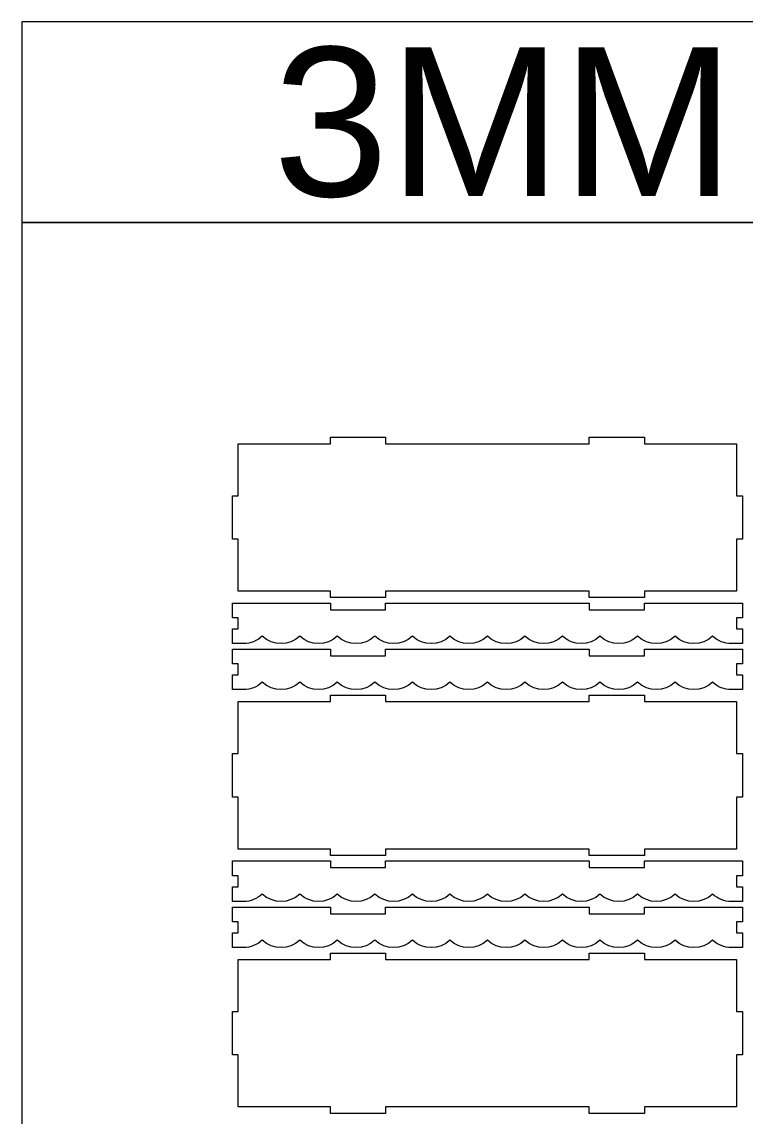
# Model space of a CAD drawing. Header units: millimetres. Extents: x -970 to 970, y -600 to 600.
# Drawn here: x -970 to -577, y 6 to 600 of the extents above; entities that cross this region are included whole.
import ezdxf

# ---------------------------------------------------------------- set-up
doc = ezdxf.new("R2010")
doc.units = ezdxf.units.MM
doc.header["$MEASUREMENT"] = 0
doc.layers.add('Camada 1', color=7, linetype='Continuous')
doc.styles.add('0', font='arial.ttf', dxfattribs={"height": 1})

msp = doc.modelspace()

# ---------------------------------------------------------------- linework, layer by layer
at = {"layer": 'Camada 1', "color": 142, "lineweight": 20}
for points in [[(-969.7314, 490.8211), (-51.9448, 490.8211), (-51.9448, 599.6855), (-969.7314, 599.6855), (-969.7314, 490.8211)], [(-969.7314, -599.6855), (-51.9448, -599.6855), (-51.9448, 490.8211), (-969.7314, 490.8211), (-969.7314, -599.6855)]]:
    msp.add_lwpolyline(points, close=True, dxfattribs=at)
at = {"layer": 'Camada 1', "color": 250, "lineweight": 9}
for points, knots in [([(-772.1438, 290.6969), (-772.1438, 290.6969), (-661.4938, 290.6969), (-661.4938, 290.6969), (-661.4938, 290.6969), (-661.4938, 290.6969), (-661.4938, 287.1969), (-661.4938, 287.1969), (-661.4938, 287.1969), (-661.4938, 287.1969), (-631.4938, 287.1969), (-631.4938, 287.1969), (-631.4938, 287.1969), (-631.4938, 287.1969), (-631.4938, 290.6969), (-631.4938, 290.6969), (-631.4938, 290.6969), (-631.4938, 290.6969), (-581.4938, 290.6969), (-581.4938, 290.6969), (-581.4938, 290.6969), (-581.4938, 290.6969), (-581.4938, 318.9182), (-581.4938, 318.9182), (-581.4938, 318.9182), (-581.4938, 318.9182), (-578.3188, 318.9182), (-578.3188, 318.9182), (-578.3188, 318.9182), (-578.3188, 318.9182), (-578.3188, 342.4756), (-578.3188, 342.4756), (-578.3188, 342.4756), (-578.3188, 342.4756), (-581.4938, 342.4756), (-581.4938, 342.4756), (-581.4938, 342.4756), (-581.4938, 342.4756), (-581.4938, 370.6969), (-581.4938, 370.6969), (-581.4938, 370.6969), (-581.4938, 370.6969), (-631.4938, 370.6969), (-631.4938, 370.6969), (-631.4938, 370.6969), (-631.4938, 370.6969), (-631.4938, 374.1969), (-631.4938, 374.1969), (-631.4938, 374.1969), (-631.4938, 374.1969), (-661.4938, 374.1969), (-661.4938, 374.1969), (-661.4938, 374.1969), (-661.4938, 374.1969), (-661.4938, 370.6969), (-661.4938, 370.6969), (-661.4938, 370.6969), (-661.4938, 370.6969), (-772.1438, 370.6969), (-772.1438, 370.6969), (-772.1438, 370.6969), (-772.1438, 370.6969), (-772.1438, 374.1969), (-772.1438, 374.1969), (-772.1438, 374.1969), (-772.1438, 374.1969), (-802.1438, 374.1969), (-802.1438, 374.1969), (-802.1438, 374.1969), (-802.1438, 374.1969), (-802.1438, 370.6969), (-802.1438, 370.6969), (-802.1438, 370.6969), (-802.1438, 370.6969), (-852.1438, 370.6969), (-852.1438, 370.6969), (-852.1438, 370.6969), (-852.1438, 370.6969), (-852.1438, 342.4756), (-852.1438, 342.4756), (-852.1438, 342.4756), (-852.1438, 342.4756), (-855.3188, 342.4756), (-855.3188, 342.4756), (-855.3188, 342.4756), (-855.3188, 342.4756), (-855.3188, 318.9182), (-855.3188, 318.9182), (-855.3188, 318.9182), (-855.3188, 318.9182), (-852.1438, 318.9182), (-852.1438, 318.9182), (-852.1438, 318.9182), (-852.1438, 318.9182), (-852.1438, 290.6969), (-852.1438, 290.6969), (-852.1438, 290.6969), (-852.1438, 290.6969), (-802.1438, 290.6969), (-802.1438, 290.6969), (-802.1438, 290.6969), (-802.1438, 290.6969), (-802.1438, 287.1969), (-802.1438, 287.1969), (-802.1438, 287.1969), (-802.1438, 287.1969), (-772.1438, 287.1969), (-772.1438, 287.1969), (-772.1438, 287.1969), (-772.1438, 287.1969), (-772.1438, 290.6969), (-772.1438, 290.6969)], [0, 0, 0, 0, 0.03448276, 0.03448276, 0.03448276, 0.03448276, 0.06896552, 0.06896552, 0.06896552, 0.06896552, 0.10344828, 0.10344828, 0.10344828, 0.10344828, 0.13793103, 0.13793103, 0.13793103, 0.13793103, 0.17241379, 0.17241379, 0.17241379, 0.17241379, 0.20689655, 0.20689655, 0.20689655, 0.20689655, 0.24137931, 0.24137931, 0.24137931, 0.24137931, 0.27586207, 0.27586207, 0.27586207, 0.27586207, 0.31034483, 0.31034483, 0.31034483, 0.31034483, 0.34482759, 0.34482759, 0.34482759, 0.34482759, 0.37931034, 0.37931034, 0.37931034, 0.37931034, 0.4137931, 0.4137931, 0.4137931, 0.4137931, 0.44827586, 0.44827586, 0.44827586, 0.44827586, 0.48275862, 0.48275862, 0.48275862, 0.48275862, 0.51724138, 0.51724138, 0.51724138, 0.51724138, 0.55172414, 0.55172414, 0.55172414, 0.55172414, 0.5862069, 0.5862069, 0.5862069, 0.5862069, 0.62068966, 0.62068966, 0.62068966, 0.62068966, 0.65517241, 0.65517241, 0.65517241, 0.65517241, 0.68965517, 0.68965517, 0.68965517, 0.68965517, 0.72413793, 0.72413793, 0.72413793, 0.72413793, 0.75862069, 0.75862069, 0.75862069, 0.75862069, 0.79310345, 0.79310345, 0.79310345, 0.79310345, 0.82758621, 0.82758621, 0.82758621, 0.82758621, 0.86206897, 0.86206897, 0.86206897, 0.86206897, 0.89655172, 0.89655172, 0.89655172, 0.89655172, 0.93103448, 0.93103448, 0.93103448, 0.93103448, 1, 1, 1, 1]), ([(-737.2033, 266.1969), (-731.455, 260.8636), (-722.5671, 260.8636), (-716.8187, 266.1969), (-716.8187, 266.1969), (-711.0704, 260.8636), (-702.1826, 260.8636), (-696.4342, 266.1969), (-696.4342, 266.1969), (-690.6859, 260.8636), (-681.798, 260.8636), (-676.0496, 266.1969), (-676.0496, 266.1969), (-670.3013, 260.8636), (-661.4133, 260.8636), (-655.665, 266.1969), (-655.665, 266.1969), (-649.9166, 260.8636), (-641.0287, 260.8636), (-635.2803, 266.1969), (-635.2803, 266.1969), (-629.532, 260.8636), (-620.6441, 260.8636), (-614.8958, 266.1969), (-614.8958, 266.1969), (-609.1475, 260.8636), (-600.2596, 260.8636), (-594.5112, 266.1969), (-594.5112, 266.1969), (-591.74, 263.6257), (-588.0993, 262.1969), (-584.3189, 262.1969), (-584.3189, 262.1969), (-584.3189, 262.1969), (-578.3189, 262.1969), (-578.3189, 262.1969), (-578.3189, 262.1969), (-578.3189, 262.1969), (-578.3189, 270.1969), (-578.3189, 270.1969), (-578.3189, 270.1969), (-578.3189, 270.1969), (-581.4939, 270.1969), (-581.4939, 270.1969), (-581.4939, 270.1969), (-581.4939, 270.1969), (-581.4939, 276.1969), (-581.4939, 276.1969), (-581.4939, 276.1969), (-581.4939, 276.1969), (-578.3189, 276.1969), (-578.3189, 276.1969), (-578.3189, 276.1969), (-578.3189, 276.1969), (-578.3189, 284.1969), (-578.3189, 284.1969), (-578.3189, 284.1969), (-578.3189, 284.1969), (-631.4938, 284.1969), (-631.4938, 284.1969), (-631.4938, 284.1969), (-631.4938, 284.1969), (-631.4938, 280.5743), (-631.4938, 280.5743), (-631.4938, 280.5743), (-631.4938, 280.5743), (-661.4938, 280.5743), (-661.4938, 280.5743), (-661.4938, 280.5743), (-661.4938, 280.5743), (-661.4938, 284.1969), (-661.4938, 284.1969), (-661.4938, 284.1969), (-661.4938, 284.1969), (-772.1437, 284.1969), (-772.1437, 284.1969), (-772.1437, 284.1969), (-772.1437, 284.1969), (-772.1437, 280.5743), (-772.1437, 280.5743), (-772.1437, 280.5743), (-772.1437, 280.5743), (-802.1436, 280.5743), (-802.1436, 280.5743), (-802.1436, 280.5743), (-802.1436, 280.5743), (-802.1436, 284.1969), (-802.1436, 284.1969), (-802.1436, 284.1969), (-802.1436, 284.1969), (-855.3186, 284.1969), (-855.3186, 284.1969), (-855.3186, 284.1969), (-855.3186, 284.1969), (-855.3186, 276.1969), (-855.3186, 276.1969), (-855.3186, 276.1969), (-855.3186, 276.1969), (-852.1436, 276.1969), (-852.1436, 276.1969), (-852.1436, 276.1969), (-852.1436, 276.1969), (-852.1436, 270.1969), (-852.1436, 270.1969), (-852.1436, 270.1969), (-852.1436, 270.1969), (-855.3186, 270.1969), (-855.3186, 270.1969), (-855.3186, 270.1969), (-855.3186, 270.1969), (-855.3186, 262.1969), (-855.3186, 262.1969), (-855.3186, 262.1969), (-855.3186, 262.1969), (-849.3186, 262.1969), (-849.3186, 262.1969), (-849.3186, 262.1969), (-845.5382, 262.1969), (-841.8976, 263.6257), (-839.1263, 266.1969), (-839.1263, 266.1969), (-833.378, 260.8636), (-824.4901, 260.8636), (-818.7417, 266.1969), (-818.7417, 266.1969), (-812.9934, 260.8636), (-804.1055, 260.8636), (-798.3571, 266.1969), (-798.3571, 266.1969), (-792.6088, 260.8636), (-783.7209, 260.8636), (-777.9725, 266.1969), (-777.9725, 266.1969), (-772.2242, 260.8636), (-763.3363, 260.8636), (-757.5879, 266.1969), (-757.5879, 266.1969), (-751.8396, 260.8636), (-742.9517, 260.8636), (-737.2033, 266.1969)], [0, 0, 0, 0, 0.02777778, 0.02777778, 0.02777778, 0.02777778, 0.05555556, 0.05555556, 0.05555556, 0.05555556, 0.08333333, 0.08333333, 0.08333333, 0.08333333, 0.11111111, 0.11111111, 0.11111111, 0.11111111, 0.13888889, 0.13888889, 0.13888889, 0.13888889, 0.16666667, 0.16666667, 0.16666667, 0.16666667, 0.19444444, 0.19444444, 0.19444444, 0.19444444, 0.22222222, 0.22222222, 0.22222222, 0.22222222, 0.25, 0.25, 0.25, 0.25, 0.27777778, 0.27777778, 0.27777778, 0.27777778, 0.30555556, 0.30555556, 0.30555556, 0.30555556, 0.33333333, 0.33333333, 0.33333333, 0.33333333, 0.36111111, 0.36111111, 0.36111111, 0.36111111, 0.38888889, 0.38888889, 0.38888889, 0.38888889, 0.41666667, 0.41666667, 0.41666667, 0.41666667, 0.44444444, 0.44444444, 0.44444444, 0.44444444, 0.47222222, 0.47222222, 0.47222222, 0.47222222, 0.5, 0.5, 0.5, 0.5, 0.52777778, 0.52777778, 0.52777778, 0.52777778, 0.55555556, 0.55555556, 0.55555556, 0.55555556, 0.58333333, 0.58333333, 0.58333333, 0.58333333, 0.61111111, 0.61111111, 0.61111111, 0.61111111, 0.63888889, 0.63888889, 0.63888889, 0.63888889, 0.66666667, 0.66666667, 0.66666667, 0.66666667, 0.69444444, 0.69444444, 0.69444444, 0.69444444, 0.72222222, 0.72222222, 0.72222222, 0.72222222, 0.75, 0.75, 0.75, 0.75, 0.77777778, 0.77777778, 0.77777778, 0.77777778, 0.80555556, 0.80555556, 0.80555556, 0.80555556, 0.83333333, 0.83333333, 0.83333333, 0.83333333, 0.86111111, 0.86111111, 0.86111111, 0.86111111, 0.88888889, 0.88888889, 0.88888889, 0.88888889, 0.91666667, 0.91666667, 0.91666667, 0.91666667, 0.94444444, 0.94444444, 0.94444444, 0.94444444, 1, 1, 1, 1]), ([(-737.2033, 241.1969), (-731.455, 235.8636), (-722.5671, 235.8636), (-716.8187, 241.1969), (-716.8187, 241.1969), (-711.0704, 235.8636), (-702.1826, 235.8636), (-696.4342, 241.1969), (-696.4342, 241.1969), (-690.6859, 235.8636), (-681.798, 235.8636), (-676.0496, 241.1969), (-676.0496, 241.1969), (-670.3013, 235.8636), (-661.4133, 235.8636), (-655.665, 241.1969), (-655.665, 241.1969), (-649.9166, 235.8636), (-641.0287, 235.8636), (-635.2803, 241.1969), (-635.2803, 241.1969), (-629.532, 235.8636), (-620.6441, 235.8636), (-614.8958, 241.1969), (-614.8958, 241.1969), (-609.1475, 235.8636), (-600.2596, 235.8636), (-594.5112, 241.1969), (-594.5112, 241.1969), (-591.74, 238.6257), (-588.0993, 237.1969), (-584.3189, 237.1969), (-584.3189, 237.1969), (-584.3189, 237.1969), (-578.3189, 237.1969), (-578.3189, 237.1969), (-578.3189, 237.1969), (-578.3189, 237.1969), (-578.3189, 245.1969), (-578.3189, 245.1969), (-578.3189, 245.1969), (-578.3189, 245.1969), (-581.4939, 245.1969), (-581.4939, 245.1969), (-581.4939, 245.1969), (-581.4939, 245.1969), (-581.4939, 251.1969), (-581.4939, 251.1969), (-581.4939, 251.1969), (-581.4939, 251.1969), (-578.3189, 251.1969), (-578.3189, 251.1969), (-578.3189, 251.1969), (-578.3189, 251.1969), (-578.3189, 259.1969), (-578.3189, 259.1969), (-578.3189, 259.1969), (-578.3189, 259.1969), (-631.4938, 259.1969), (-631.4938, 259.1969), (-631.4938, 259.1969), (-631.4938, 259.1969), (-631.4938, 255.5743), (-631.4938, 255.5743), (-631.4938, 255.5743), (-631.4938, 255.5743), (-661.4938, 255.5743), (-661.4938, 255.5743), (-661.4938, 255.5743), (-661.4938, 255.5743), (-661.4938, 259.1969), (-661.4938, 259.1969), (-661.4938, 259.1969), (-661.4938, 259.1969), (-772.1437, 259.1969), (-772.1437, 259.1969), (-772.1437, 259.1969), (-772.1437, 259.1969), (-772.1437, 255.5743), (-772.1437, 255.5743), (-772.1437, 255.5743), (-772.1437, 255.5743), (-802.1436, 255.5743), (-802.1436, 255.5743), (-802.1436, 255.5743), (-802.1436, 255.5743), (-802.1436, 259.1969), (-802.1436, 259.1969), (-802.1436, 259.1969), (-802.1436, 259.1969), (-855.3186, 259.1969), (-855.3186, 259.1969), (-855.3186, 259.1969), (-855.3186, 259.1969), (-855.3186, 251.1969), (-855.3186, 251.1969), (-855.3186, 251.1969), (-855.3186, 251.1969), (-852.1436, 251.1969), (-852.1436, 251.1969), (-852.1436, 251.1969), (-852.1436, 251.1969), (-852.1436, 245.1969), (-852.1436, 245.1969), (-852.1436, 245.1969), (-852.1436, 245.1969), (-855.3186, 245.1969), (-855.3186, 245.1969), (-855.3186, 245.1969), (-855.3186, 245.1969), (-855.3186, 237.1969), (-855.3186, 237.1969), (-855.3186, 237.1969), (-855.3186, 237.1969), (-849.3186, 237.1969), (-849.3186, 237.1969), (-849.3186, 237.1969), (-845.5382, 237.1969), (-841.8976, 238.6257), (-839.1263, 241.1969), (-839.1263, 241.1969), (-833.378, 235.8636), (-824.4901, 235.8636), (-818.7417, 241.1969), (-818.7417, 241.1969), (-812.9934, 235.8636), (-804.1055, 235.8636), (-798.3571, 241.1969), (-798.3571, 241.1969), (-792.6088, 235.8636), (-783.7209, 235.8636), (-777.9725, 241.1969), (-777.9725, 241.1969), (-772.2242, 235.8636), (-763.3363, 235.8636), (-757.5879, 241.1969), (-757.5879, 241.1969), (-751.8396, 235.8636), (-742.9517, 235.8636), (-737.2033, 241.1969)], [0, 0, 0, 0, 0.02777778, 0.02777778, 0.02777778, 0.02777778, 0.05555556, 0.05555556, 0.05555556, 0.05555556, 0.08333333, 0.08333333, 0.08333333, 0.08333333, 0.11111111, 0.11111111, 0.11111111, 0.11111111, 0.13888889, 0.13888889, 0.13888889, 0.13888889, 0.16666667, 0.16666667, 0.16666667, 0.16666667, 0.19444444, 0.19444444, 0.19444444, 0.19444444, 0.22222222, 0.22222222, 0.22222222, 0.22222222, 0.25, 0.25, 0.25, 0.25, 0.27777778, 0.27777778, 0.27777778, 0.27777778, 0.30555556, 0.30555556, 0.30555556, 0.30555556, 0.33333333, 0.33333333, 0.33333333, 0.33333333, 0.36111111, 0.36111111, 0.36111111, 0.36111111, 0.38888889, 0.38888889, 0.38888889, 0.38888889, 0.41666667, 0.41666667, 0.41666667, 0.41666667, 0.44444444, 0.44444444, 0.44444444, 0.44444444, 0.47222222, 0.47222222, 0.47222222, 0.47222222, 0.5, 0.5, 0.5, 0.5, 0.52777778, 0.52777778, 0.52777778, 0.52777778, 0.55555556, 0.55555556, 0.55555556, 0.55555556, 0.58333333, 0.58333333, 0.58333333, 0.58333333, 0.61111111, 0.61111111, 0.61111111, 0.61111111, 0.63888889, 0.63888889, 0.63888889, 0.63888889, 0.66666667, 0.66666667, 0.66666667, 0.66666667, 0.69444444, 0.69444444, 0.69444444, 0.69444444, 0.72222222, 0.72222222, 0.72222222, 0.72222222, 0.75, 0.75, 0.75, 0.75, 0.77777778, 0.77777778, 0.77777778, 0.77777778, 0.80555556, 0.80555556, 0.80555556, 0.80555556, 0.83333333, 0.83333333, 0.83333333, 0.83333333, 0.86111111, 0.86111111, 0.86111111, 0.86111111, 0.88888889, 0.88888889, 0.88888889, 0.88888889, 0.91666667, 0.91666667, 0.91666667, 0.91666667, 0.94444444, 0.94444444, 0.94444444, 0.94444444, 1, 1, 1, 1]), ([(-772.1438, 150.6969), (-772.1438, 150.6969), (-661.4938, 150.6969), (-661.4938, 150.6969), (-661.4938, 150.6969), (-661.4938, 150.6969), (-661.4938, 147.1969), (-661.4938, 147.1969), (-661.4938, 147.1969), (-661.4938, 147.1969), (-631.4938, 147.1969), (-631.4938, 147.1969), (-631.4938, 147.1969), (-631.4938, 147.1969), (-631.4938, 150.6969), (-631.4938, 150.6969), (-631.4938, 150.6969), (-631.4938, 150.6969), (-581.4938, 150.6969), (-581.4938, 150.6969), (-581.4938, 150.6969), (-581.4938, 150.6969), (-581.4938, 178.9182), (-581.4938, 178.9182), (-581.4938, 178.9182), (-581.4938, 178.9182), (-578.3188, 178.9182), (-578.3188, 178.9182), (-578.3188, 178.9182), (-578.3188, 178.9182), (-578.3188, 202.4756), (-578.3188, 202.4756), (-578.3188, 202.4756), (-578.3188, 202.4756), (-581.4938, 202.4756), (-581.4938, 202.4756), (-581.4938, 202.4756), (-581.4938, 202.4756), (-581.4938, 230.6969), (-581.4938, 230.6969), (-581.4938, 230.6969), (-581.4938, 230.6969), (-631.4938, 230.6969), (-631.4938, 230.6969), (-631.4938, 230.6969), (-631.4938, 230.6969), (-631.4938, 234.1969), (-631.4938, 234.1969), (-631.4938, 234.1969), (-631.4938, 234.1969), (-661.4938, 234.1969), (-661.4938, 234.1969), (-661.4938, 234.1969), (-661.4938, 234.1969), (-661.4938, 230.6969), (-661.4938, 230.6969), (-661.4938, 230.6969), (-661.4938, 230.6969), (-772.1438, 230.6969), (-772.1438, 230.6969), (-772.1438, 230.6969), (-772.1438, 230.6969), (-772.1438, 234.1969), (-772.1438, 234.1969), (-772.1438, 234.1969), (-772.1438, 234.1969), (-802.1438, 234.1969), (-802.1438, 234.1969), (-802.1438, 234.1969), (-802.1438, 234.1969), (-802.1438, 230.6969), (-802.1438, 230.6969), (-802.1438, 230.6969), (-802.1438, 230.6969), (-852.1438, 230.6969), (-852.1438, 230.6969), (-852.1438, 230.6969), (-852.1438, 230.6969), (-852.1438, 202.4756), (-852.1438, 202.4756), (-852.1438, 202.4756), (-852.1438, 202.4756), (-855.3188, 202.4756), (-855.3188, 202.4756), (-855.3188, 202.4756), (-855.3188, 202.4756), (-855.3188, 178.9182), (-855.3188, 178.9182), (-855.3188, 178.9182), (-855.3188, 178.9182), (-852.1438, 178.9182), (-852.1438, 178.9182), (-852.1438, 178.9182), (-852.1438, 178.9182), (-852.1438, 150.6969), (-852.1438, 150.6969), (-852.1438, 150.6969), (-852.1438, 150.6969), (-802.1438, 150.6969), (-802.1438, 150.6969), (-802.1438, 150.6969), (-802.1438, 150.6969), (-802.1438, 147.1969), (-802.1438, 147.1969), (-802.1438, 147.1969), (-802.1438, 147.1969), (-772.1438, 147.1969), (-772.1438, 147.1969), (-772.1438, 147.1969), (-772.1438, 147.1969), (-772.1438, 150.6969), (-772.1438, 150.6969)], [0, 0, 0, 0, 0.03448276, 0.03448276, 0.03448276, 0.03448276, 0.06896552, 0.06896552, 0.06896552, 0.06896552, 0.10344828, 0.10344828, 0.10344828, 0.10344828, 0.13793103, 0.13793103, 0.13793103, 0.13793103, 0.17241379, 0.17241379, 0.17241379, 0.17241379, 0.20689655, 0.20689655, 0.20689655, 0.20689655, 0.24137931, 0.24137931, 0.24137931, 0.24137931, 0.27586207, 0.27586207, 0.27586207, 0.27586207, 0.31034483, 0.31034483, 0.31034483, 0.31034483, 0.34482759, 0.34482759, 0.34482759, 0.34482759, 0.37931034, 0.37931034, 0.37931034, 0.37931034, 0.4137931, 0.4137931, 0.4137931, 0.4137931, 0.44827586, 0.44827586, 0.44827586, 0.44827586, 0.48275862, 0.48275862, 0.48275862, 0.48275862, 0.51724138, 0.51724138, 0.51724138, 0.51724138, 0.55172414, 0.55172414, 0.55172414, 0.55172414, 0.5862069, 0.5862069, 0.5862069, 0.5862069, 0.62068966, 0.62068966, 0.62068966, 0.62068966, 0.65517241, 0.65517241, 0.65517241, 0.65517241, 0.68965517, 0.68965517, 0.68965517, 0.68965517, 0.72413793, 0.72413793, 0.72413793, 0.72413793, 0.75862069, 0.75862069, 0.75862069, 0.75862069, 0.79310345, 0.79310345, 0.79310345, 0.79310345, 0.82758621, 0.82758621, 0.82758621, 0.82758621, 0.86206897, 0.86206897, 0.86206897, 0.86206897, 0.89655172, 0.89655172, 0.89655172, 0.89655172, 0.93103448, 0.93103448, 0.93103448, 0.93103448, 1, 1, 1, 1]), ([(-737.2033, 126.1969), (-731.455, 120.8636), (-722.5671, 120.8636), (-716.8187, 126.1969), (-716.8187, 126.1969), (-711.0704, 120.8636), (-702.1826, 120.8636), (-696.4342, 126.1969), (-696.4342, 126.1969), (-690.6859, 120.8636), (-681.798, 120.8636), (-676.0496, 126.1969), (-676.0496, 126.1969), (-670.3013, 120.8636), (-661.4133, 120.8636), (-655.665, 126.1969), (-655.665, 126.1969), (-649.9166, 120.8636), (-641.0287, 120.8636), (-635.2803, 126.1969), (-635.2803, 126.1969), (-629.532, 120.8636), (-620.6441, 120.8636), (-614.8958, 126.1969), (-614.8958, 126.1969), (-609.1475, 120.8636), (-600.2596, 120.8636), (-594.5112, 126.1969), (-594.5112, 126.1969), (-591.74, 123.6257), (-588.0993, 122.1969), (-584.3189, 122.1969), (-584.3189, 122.1969), (-584.3189, 122.1969), (-578.3189, 122.1969), (-578.3189, 122.1969), (-578.3189, 122.1969), (-578.3189, 122.1969), (-578.3189, 130.1969), (-578.3189, 130.1969), (-578.3189, 130.1969), (-578.3189, 130.1969), (-581.4939, 130.1969), (-581.4939, 130.1969), (-581.4939, 130.1969), (-581.4939, 130.1969), (-581.4939, 136.1969), (-581.4939, 136.1969), (-581.4939, 136.1969), (-581.4939, 136.1969), (-578.3189, 136.1969), (-578.3189, 136.1969), (-578.3189, 136.1969), (-578.3189, 136.1969), (-578.3189, 144.1969), (-578.3189, 144.1969), (-578.3189, 144.1969), (-578.3189, 144.1969), (-631.4938, 144.1969), (-631.4938, 144.1969), (-631.4938, 144.1969), (-631.4938, 144.1969), (-631.4938, 140.5743), (-631.4938, 140.5743), (-631.4938, 140.5743), (-631.4938, 140.5743), (-661.4938, 140.5743), (-661.4938, 140.5743), (-661.4938, 140.5743), (-661.4938, 140.5743), (-661.4938, 144.1969), (-661.4938, 144.1969), (-661.4938, 144.1969), (-661.4938, 144.1969), (-772.1437, 144.1969), (-772.1437, 144.1969), (-772.1437, 144.1969), (-772.1437, 144.1969), (-772.1437, 140.5743), (-772.1437, 140.5743), (-772.1437, 140.5743), (-772.1437, 140.5743), (-802.1436, 140.5743), (-802.1436, 140.5743), (-802.1436, 140.5743), (-802.1436, 140.5743), (-802.1436, 144.1969), (-802.1436, 144.1969), (-802.1436, 144.1969), (-802.1436, 144.1969), (-855.3186, 144.1969), (-855.3186, 144.1969), (-855.3186, 144.1969), (-855.3186, 144.1969), (-855.3186, 136.1969), (-855.3186, 136.1969), (-855.3186, 136.1969), (-855.3186, 136.1969), (-852.1436, 136.1969), (-852.1436, 136.1969), (-852.1436, 136.1969), (-852.1436, 136.1969), (-852.1436, 130.1969), (-852.1436, 130.1969), (-852.1436, 130.1969), (-852.1436, 130.1969), (-855.3186, 130.1969), (-855.3186, 130.1969), (-855.3186, 130.1969), (-855.3186, 130.1969), (-855.3186, 122.1969), (-855.3186, 122.1969), (-855.3186, 122.1969), (-855.3186, 122.1969), (-849.3186, 122.1969), (-849.3186, 122.1969), (-849.3186, 122.1969), (-845.5382, 122.1969), (-841.8976, 123.6257), (-839.1263, 126.1969), (-839.1263, 126.1969), (-833.378, 120.8636), (-824.4901, 120.8636), (-818.7417, 126.1969), (-818.7417, 126.1969), (-812.9934, 120.8636), (-804.1055, 120.8636), (-798.3571, 126.1969), (-798.3571, 126.1969), (-792.6088, 120.8636), (-783.7209, 120.8636), (-777.9725, 126.1969), (-777.9725, 126.1969), (-772.2242, 120.8636), (-763.3363, 120.8636), (-757.5879, 126.1969), (-757.5879, 126.1969), (-751.8396, 120.8636), (-742.9517, 120.8636), (-737.2033, 126.1969)], [0, 0, 0, 0, 0.02777778, 0.02777778, 0.02777778, 0.02777778, 0.05555556, 0.05555556, 0.05555556, 0.05555556, 0.08333333, 0.08333333, 0.08333333, 0.08333333, 0.11111111, 0.11111111, 0.11111111, 0.11111111, 0.13888889, 0.13888889, 0.13888889, 0.13888889, 0.16666667, 0.16666667, 0.16666667, 0.16666667, 0.19444444, 0.19444444, 0.19444444, 0.19444444, 0.22222222, 0.22222222, 0.22222222, 0.22222222, 0.25, 0.25, 0.25, 0.25, 0.27777778, 0.27777778, 0.27777778, 0.27777778, 0.30555556, 0.30555556, 0.30555556, 0.30555556, 0.33333333, 0.33333333, 0.33333333, 0.33333333, 0.36111111, 0.36111111, 0.36111111, 0.36111111, 0.38888889, 0.38888889, 0.38888889, 0.38888889, 0.41666667, 0.41666667, 0.41666667, 0.41666667, 0.44444444, 0.44444444, 0.44444444, 0.44444444, 0.47222222, 0.47222222, 0.47222222, 0.47222222, 0.5, 0.5, 0.5, 0.5, 0.52777778, 0.52777778, 0.52777778, 0.52777778, 0.55555556, 0.55555556, 0.55555556, 0.55555556, 0.58333333, 0.58333333, 0.58333333, 0.58333333, 0.61111111, 0.61111111, 0.61111111, 0.61111111, 0.63888889, 0.63888889, 0.63888889, 0.63888889, 0.66666667, 0.66666667, 0.66666667, 0.66666667, 0.69444444, 0.69444444, 0.69444444, 0.69444444, 0.72222222, 0.72222222, 0.72222222, 0.72222222, 0.75, 0.75, 0.75, 0.75, 0.77777778, 0.77777778, 0.77777778, 0.77777778, 0.80555556, 0.80555556, 0.80555556, 0.80555556, 0.83333333, 0.83333333, 0.83333333, 0.83333333, 0.86111111, 0.86111111, 0.86111111, 0.86111111, 0.88888889, 0.88888889, 0.88888889, 0.88888889, 0.91666667, 0.91666667, 0.91666667, 0.91666667, 0.94444444, 0.94444444, 0.94444444, 0.94444444, 1, 1, 1, 1]), ([(-737.2033, 101.1969), (-731.455, 95.8636), (-722.5671, 95.8636), (-716.8187, 101.1969), (-716.8187, 101.1969), (-711.0704, 95.8636), (-702.1826, 95.8636), (-696.4342, 101.1969), (-696.4342, 101.1969), (-690.6859, 95.8636), (-681.798, 95.8636), (-676.0496, 101.1969), (-676.0496, 101.1969), (-670.3013, 95.8636), (-661.4133, 95.8636), (-655.665, 101.1969), (-655.665, 101.1969), (-649.9166, 95.8636), (-641.0287, 95.8636), (-635.2803, 101.1969), (-635.2803, 101.1969), (-629.532, 95.8636), (-620.6441, 95.8636), (-614.8958, 101.1969), (-614.8958, 101.1969), (-609.1475, 95.8636), (-600.2596, 95.8636), (-594.5112, 101.1969), (-594.5112, 101.1969), (-591.74, 98.6257), (-588.0993, 97.1969), (-584.3189, 97.1969), (-584.3189, 97.1969), (-584.3189, 97.1969), (-578.3189, 97.1969), (-578.3189, 97.1969), (-578.3189, 97.1969), (-578.3189, 97.1969), (-578.3189, 105.1969), (-578.3189, 105.1969), (-578.3189, 105.1969), (-578.3189, 105.1969), (-581.4939, 105.1969), (-581.4939, 105.1969), (-581.4939, 105.1969), (-581.4939, 105.1969), (-581.4939, 111.1969), (-581.4939, 111.1969), (-581.4939, 111.1969), (-581.4939, 111.1969), (-578.3189, 111.1969), (-578.3189, 111.1969), (-578.3189, 111.1969), (-578.3189, 111.1969), (-578.3189, 119.1969), (-578.3189, 119.1969), (-578.3189, 119.1969), (-578.3189, 119.1969), (-631.4938, 119.1969), (-631.4938, 119.1969), (-631.4938, 119.1969), (-631.4938, 119.1969), (-631.4938, 115.5743), (-631.4938, 115.5743), (-631.4938, 115.5743), (-631.4938, 115.5743), (-661.4938, 115.5743), (-661.4938, 115.5743), (-661.4938, 115.5743), (-661.4938, 115.5743), (-661.4938, 119.1969), (-661.4938, 119.1969), (-661.4938, 119.1969), (-661.4938, 119.1969), (-772.1437, 119.1969), (-772.1437, 119.1969), (-772.1437, 119.1969), (-772.1437, 119.1969), (-772.1437, 115.5743), (-772.1437, 115.5743), (-772.1437, 115.5743), (-772.1437, 115.5743), (-802.1436, 115.5743), (-802.1436, 115.5743), (-802.1436, 115.5743), (-802.1436, 115.5743), (-802.1436, 119.1969), (-802.1436, 119.1969), (-802.1436, 119.1969), (-802.1436, 119.1969), (-855.3186, 119.1969), (-855.3186, 119.1969), (-855.3186, 119.1969), (-855.3186, 119.1969), (-855.3186, 111.1969), (-855.3186, 111.1969), (-855.3186, 111.1969), (-855.3186, 111.1969), (-852.1436, 111.1969), (-852.1436, 111.1969), (-852.1436, 111.1969), (-852.1436, 111.1969), (-852.1436, 105.1969), (-852.1436, 105.1969), (-852.1436, 105.1969), (-852.1436, 105.1969), (-855.3186, 105.1969), (-855.3186, 105.1969), (-855.3186, 105.1969), (-855.3186, 105.1969), (-855.3186, 97.1969), (-855.3186, 97.1969), (-855.3186, 97.1969), (-855.3186, 97.1969), (-849.3186, 97.1969), (-849.3186, 97.1969), (-849.3186, 97.1969), (-845.5382, 97.1969), (-841.8976, 98.6257), (-839.1263, 101.1969), (-839.1263, 101.1969), (-833.378, 95.8636), (-824.4901, 95.8636), (-818.7417, 101.1969), (-818.7417, 101.1969), (-812.9934, 95.8636), (-804.1055, 95.8636), (-798.3571, 101.1969), (-798.3571, 101.1969), (-792.6088, 95.8636), (-783.7209, 95.8636), (-777.9725, 101.1969), (-777.9725, 101.1969), (-772.2242, 95.8636), (-763.3363, 95.8636), (-757.5879, 101.1969), (-757.5879, 101.1969), (-751.8396, 95.8636), (-742.9517, 95.8636), (-737.2033, 101.1969)], [0, 0, 0, 0, 0.02777778, 0.02777778, 0.02777778, 0.02777778, 0.05555556, 0.05555556, 0.05555556, 0.05555556, 0.08333333, 0.08333333, 0.08333333, 0.08333333, 0.11111111, 0.11111111, 0.11111111, 0.11111111, 0.13888889, 0.13888889, 0.13888889, 0.13888889, 0.16666667, 0.16666667, 0.16666667, 0.16666667, 0.19444444, 0.19444444, 0.19444444, 0.19444444, 0.22222222, 0.22222222, 0.22222222, 0.22222222, 0.25, 0.25, 0.25, 0.25, 0.27777778, 0.27777778, 0.27777778, 0.27777778, 0.30555556, 0.30555556, 0.30555556, 0.30555556, 0.33333333, 0.33333333, 0.33333333, 0.33333333, 0.36111111, 0.36111111, 0.36111111, 0.36111111, 0.38888889, 0.38888889, 0.38888889, 0.38888889, 0.41666667, 0.41666667, 0.41666667, 0.41666667, 0.44444444, 0.44444444, 0.44444444, 0.44444444, 0.47222222, 0.47222222, 0.47222222, 0.47222222, 0.5, 0.5, 0.5, 0.5, 0.52777778, 0.52777778, 0.52777778, 0.52777778, 0.55555556, 0.55555556, 0.55555556, 0.55555556, 0.58333333, 0.58333333, 0.58333333, 0.58333333, 0.61111111, 0.61111111, 0.61111111, 0.61111111, 0.63888889, 0.63888889, 0.63888889, 0.63888889, 0.66666667, 0.66666667, 0.66666667, 0.66666667, 0.69444444, 0.69444444, 0.69444444, 0.69444444, 0.72222222, 0.72222222, 0.72222222, 0.72222222, 0.75, 0.75, 0.75, 0.75, 0.77777778, 0.77777778, 0.77777778, 0.77777778, 0.80555556, 0.80555556, 0.80555556, 0.80555556, 0.83333333, 0.83333333, 0.83333333, 0.83333333, 0.86111111, 0.86111111, 0.86111111, 0.86111111, 0.88888889, 0.88888889, 0.88888889, 0.88888889, 0.91666667, 0.91666667, 0.91666667, 0.91666667, 0.94444444, 0.94444444, 0.94444444, 0.94444444, 1, 1, 1, 1]), ([(-772.1438, 10.6969), (-772.1438, 10.6969), (-661.4938, 10.6969), (-661.4938, 10.6969), (-661.4938, 10.6969), (-661.4938, 10.6969), (-661.4938, 7.1969), (-661.4938, 7.1969), (-661.4938, 7.1969), (-661.4938, 7.1969), (-631.4938, 7.1969), (-631.4938, 7.1969), (-631.4938, 7.1969), (-631.4938, 7.1969), (-631.4938, 10.6969), (-631.4938, 10.6969), (-631.4938, 10.6969), (-631.4938, 10.6969), (-581.4938, 10.6969), (-581.4938, 10.6969), (-581.4938, 10.6969), (-581.4938, 10.6969), (-581.4938, 38.9182), (-581.4938, 38.9182), (-581.4938, 38.9182), (-581.4938, 38.9182), (-578.3188, 38.9182), (-578.3188, 38.9182), (-578.3188, 38.9182), (-578.3188, 38.9182), (-578.3188, 62.4756), (-578.3188, 62.4756), (-578.3188, 62.4756), (-578.3188, 62.4756), (-581.4938, 62.4756), (-581.4938, 62.4756), (-581.4938, 62.4756), (-581.4938, 62.4756), (-581.4938, 90.6969), (-581.4938, 90.6969), (-581.4938, 90.6969), (-581.4938, 90.6969), (-631.4938, 90.6969), (-631.4938, 90.6969), (-631.4938, 90.6969), (-631.4938, 90.6969), (-631.4938, 94.1969), (-631.4938, 94.1969), (-631.4938, 94.1969), (-631.4938, 94.1969), (-661.4938, 94.1969), (-661.4938, 94.1969), (-661.4938, 94.1969), (-661.4938, 94.1969), (-661.4938, 90.6969), (-661.4938, 90.6969), (-661.4938, 90.6969), (-661.4938, 90.6969), (-772.1438, 90.6969), (-772.1438, 90.6969), (-772.1438, 90.6969), (-772.1438, 90.6969), (-772.1438, 94.1969), (-772.1438, 94.1969), (-772.1438, 94.1969), (-772.1438, 94.1969), (-802.1438, 94.1969), (-802.1438, 94.1969), (-802.1438, 94.1969), (-802.1438, 94.1969), (-802.1438, 90.6969), (-802.1438, 90.6969), (-802.1438, 90.6969), (-802.1438, 90.6969), (-852.1438, 90.6969), (-852.1438, 90.6969), (-852.1438, 90.6969), (-852.1438, 90.6969), (-852.1438, 62.4756), (-852.1438, 62.4756), (-852.1438, 62.4756), (-852.1438, 62.4756), (-855.3188, 62.4756), (-855.3188, 62.4756), (-855.3188, 62.4756), (-855.3188, 62.4756), (-855.3188, 38.9182), (-855.3188, 38.9182), (-855.3188, 38.9182), (-855.3188, 38.9182), (-852.1438, 38.9182), (-852.1438, 38.9182), (-852.1438, 38.9182), (-852.1438, 38.9182), (-852.1438, 10.6969), (-852.1438, 10.6969), (-852.1438, 10.6969), (-852.1438, 10.6969), (-802.1438, 10.6969), (-802.1438, 10.6969), (-802.1438, 10.6969), (-802.1438, 10.6969), (-802.1438, 7.1969), (-802.1438, 7.1969), (-802.1438, 7.1969), (-802.1438, 7.1969), (-772.1438, 7.1969), (-772.1438, 7.1969), (-772.1438, 7.1969), (-772.1438, 7.1969), (-772.1438, 10.6969), (-772.1438, 10.6969)], [0, 0, 0, 0, 0.03448276, 0.03448276, 0.03448276, 0.03448276, 0.06896552, 0.06896552, 0.06896552, 0.06896552, 0.10344828, 0.10344828, 0.10344828, 0.10344828, 0.13793103, 0.13793103, 0.13793103, 0.13793103, 0.17241379, 0.17241379, 0.17241379, 0.17241379, 0.20689655, 0.20689655, 0.20689655, 0.20689655, 0.24137931, 0.24137931, 0.24137931, 0.24137931, 0.27586207, 0.27586207, 0.27586207, 0.27586207, 0.31034483, 0.31034483, 0.31034483, 0.31034483, 0.34482759, 0.34482759, 0.34482759, 0.34482759, 0.37931034, 0.37931034, 0.37931034, 0.37931034, 0.4137931, 0.4137931, 0.4137931, 0.4137931, 0.44827586, 0.44827586, 0.44827586, 0.44827586, 0.48275862, 0.48275862, 0.48275862, 0.48275862, 0.51724138, 0.51724138, 0.51724138, 0.51724138, 0.55172414, 0.55172414, 0.55172414, 0.55172414, 0.5862069, 0.5862069, 0.5862069, 0.5862069, 0.62068966, 0.62068966, 0.62068966, 0.62068966, 0.65517241, 0.65517241, 0.65517241, 0.65517241, 0.68965517, 0.68965517, 0.68965517, 0.68965517, 0.72413793, 0.72413793, 0.72413793, 0.72413793, 0.75862069, 0.75862069, 0.75862069, 0.75862069, 0.79310345, 0.79310345, 0.79310345, 0.79310345, 0.82758621, 0.82758621, 0.82758621, 0.82758621, 0.86206897, 0.86206897, 0.86206897, 0.86206897, 0.89655172, 0.89655172, 0.89655172, 0.89655172, 0.93103448, 0.93103448, 0.93103448, 0.93103448, 1, 1, 1, 1])]:
    msp.add_open_spline(points, degree=3, knots=knots, dxfattribs=at)

# ---------------------------------------------------------------- texts
at = {"layer": 'Camada 1', "color": 142, "style": '0', "width": 1}
msp.add_text('3MM PIECES', height=80.7889, dxfattribs=at).set_placement((-833.2643, 505.0833))

doc.saveas('drawing.dxf')
